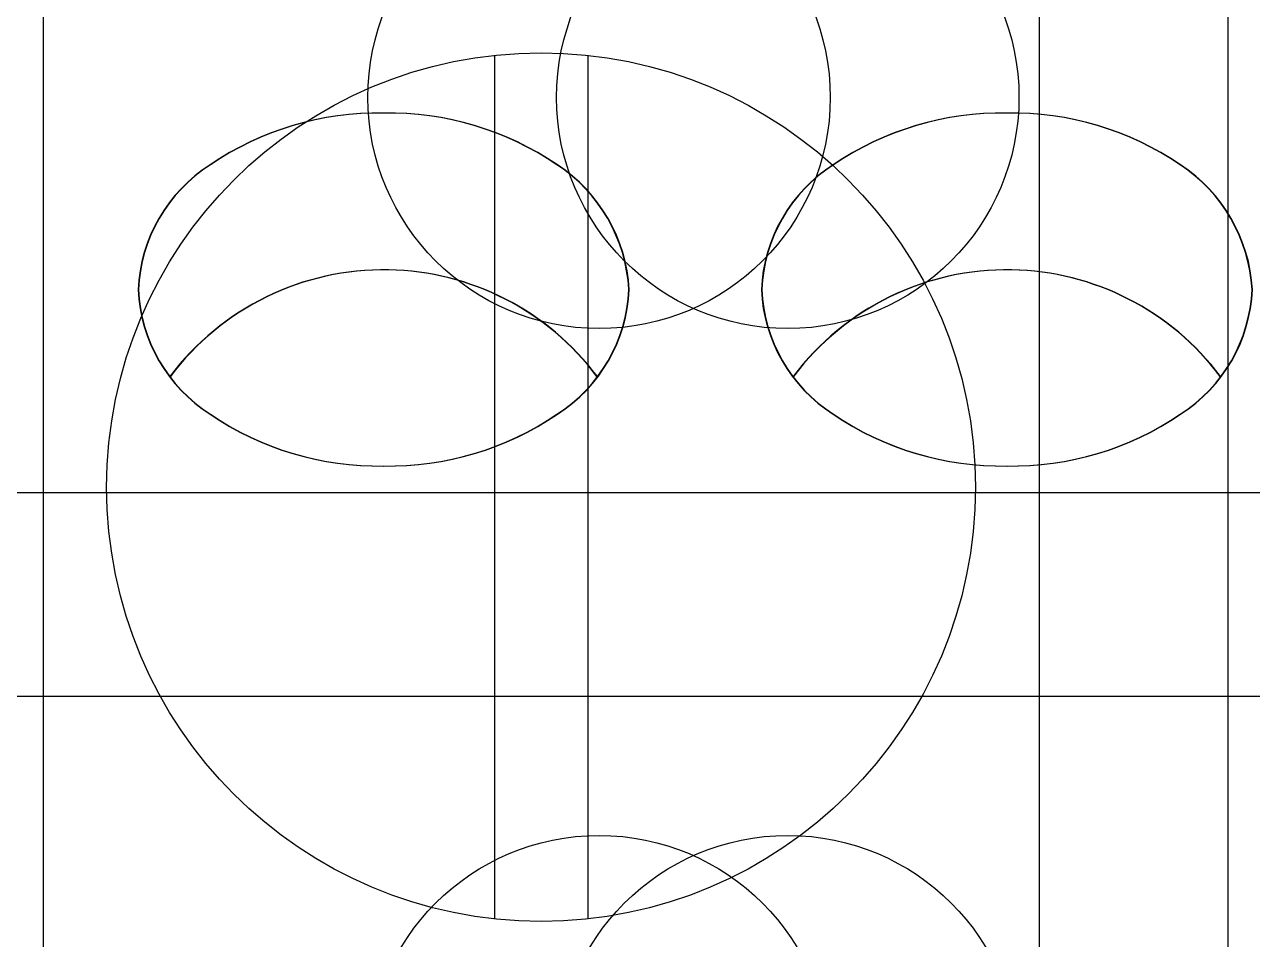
# Model space of a CAD drawing. Extents: x 1 to 47, y 1 to 35.
# Drawn here: x 40.9725 to 41.3666, y 11.9583 to 12.252 of the extents above; entities that cross this region are included whole.
import ezdxf

# ---------------------------------------------------------------- set-up
doc = ezdxf.new("R2010")
doc.units = 0
doc.header["$MEASUREMENT"] = 0
for name, color, linetype in [('6_02__9-_B-___10__RTD_INPU', 7, 'CONTINUOUS'), ('6_03__9-_1-___10__RTD_INPU', 7, 'CONTINUOUS'), ('6_04__9-_C-___10__RTD_INPU', 7, 'CONTINUOUS'), ('6_05__9-_D-___10__RTD_INPU', 7, 'CONTINUOUS'), ('6_06__9-_2A___10__RTD_INPU', 7, 'CONTINUOUS'), ('6_07__9-_2B___10__RTD_INPU', 7, 'CONTINUOUS'), ('6_08__9-_2C___10__RTD_INPU', 7, 'CONTINUOUS'), ('6_09__9-_2D___10__RTD_INPU', 7, 'CONTINUOUS'), ('6_10__9-_2G___10__RTD_INPU', 7, 'CONTINUOUS'), ('6_11__9-_3-___10__RTD_INPU', 7, 'CONTINUOUS'), ('6_12__9-_4-___10__RTD_INPU', 7, 'CONTINUOUS'), ('6_13__9-_5-___10__RTD_INPU', 7, 'CONTINUOUS'), ('6_14__9-_6-___10__RTD_INPU', 7, 'CONTINUOUS'), ('6_15__9-_70___10__RTD_INPU', 7, 'CONTINUOUS'), ('6_16__9-_L0___10__RTD_INPU', 7, 'CONTINUOUS'), ('6_17__9-_77___10__RTD_INPU', 7, 'CONTINUOUS'), ('6_18__9-_7-___10__RTD_INPU', 7, 'CONTINUOUS'), ('6_19__9-_L-___10__RTD_INPU', 7, 'CONTINUOUS'), ('7_02__B-___3__DI___4__DO__', 7, 'CONTINUOUS'), ('7_03__1-___4__DI___4__DO__', 7, 'CONTINUOUS'), ('7_04__C-___4__DI___4__DO__', 7, 'CONTINUOUS'), ('7_05__D-___4__DI___3__DO__', 7, 'CONTINUOUS'), ('7_06__2A___8__FORM_A_DO', 7, 'CONTINUOUS'), ('7_07__2B___8__FORM_B_DO', 7, 'CONTINUOUS'), ('7_08__2C___8__DO__6__FORM_', 7, 'CONTINUOUS'), ('7_09__2D___8__DO__2__FORM_', 7, 'CONTINUOUS'), ('7_10__2G___8__DO__4__FORM_', 7, 'CONTINUOUS'), ('7_11__3-___8__DI', 7, 'CONTINUOUS'), ('7_12__4-___14__DI', 7, 'CONTINUOUS'), ('7_13__5-___8__AI', 7, 'CONTINUOUS'), ('7_14__6-___4__AI____4__AO', 7, 'CONTINUOUS'), ('7_15__70___2__AVI____4__AF', 7, 'CONTINUOUS'), ('7_16__L0___2__LEA_AVI____4', 7, 'CONTINUOUS'), ('7_17__77___8__AFDI', 7, 'CONTINUOUS'), ('7_18__7-___2__AVI____7__DI', 7, 'CONTINUOUS'), ('7_19__L-___2__AVI____7__DI', 7, 'CONTINUOUS')]:
    doc.layers.add(name, color=color, linetype=linetype)

msp = doc.modelspace()

# ---------------------------------------------------------------- linework, layer by layer
at = {"layer": '6_02__9-_B-___10__RTD_INPU'}
for points in [[(41.14338, 12.20696, 0.154167), (41.0877, 12.22355, 0.154167), (41.03203, 12.20696, 0.244062), (41.00896, 12.16691, 0.244061), (41.03203, 12.12686, 0.154167), (41.0877, 12.11027, 0.154167), (41.14338, 12.12686, 0.24406), (41.16644, 12.16691, 0.236767)], [(41.34338, 12.20696, 0.154167), (41.2877, 12.22355, 0.154167), (41.23203, 12.20696, 0.244062), (41.20896, 12.16691, 0.244061), (41.23203, 12.12686, 0.154167), (41.2877, 12.11027, 0.154167), (41.34338, 12.12686, 0.24406), (41.36644, 12.16691, 0.236767)]]:
    msp.add_lwpolyline(points, format="xyb", close=True, dxfattribs=at)
for points in [[(41.15651, 12.13907, 0.005828), (41.15622, 12.139, 0.231198), (41.08928, 12.17324, 0.240907), (41.01918, 12.139, 0.001746), (41.01905, 12.13887)], [(41.35651, 12.13907, 0.005828), (41.35622, 12.139, 0.231198), (41.28928, 12.17324, 0.240907), (41.21918, 12.139, 0.001746), (41.21905, 12.13887)]]:
    msp.add_lwpolyline(points, format="xyb", dxfattribs=at)
for points in [[(39.98613, 12.10178), (41.58613, 12.10178)], [(39.98613, 12.03635), (41.58613, 12.03635)]]:
    msp.add_lwpolyline(points, dxfattribs=at)
at = {"layer": '6_03__9-_1-___10__RTD_INPU'}
for points in [[(41.14338, 12.20696, 0.154167), (41.0877, 12.22355, 0.154167), (41.03203, 12.20696, 0.244062), (41.00896, 12.16691, 0.244061), (41.03203, 12.12686, 0.154167), (41.0877, 12.11027, 0.154167), (41.14338, 12.12686, 0.24406), (41.16644, 12.16691, 0.236767)], [(41.34338, 12.20696, 0.154167), (41.2877, 12.22355, 0.154167), (41.23203, 12.20696, 0.244062), (41.20896, 12.16691, 0.244061), (41.23203, 12.12686, 0.154167), (41.2877, 12.11027, 0.154167), (41.34338, 12.12686, 0.24406), (41.36644, 12.16691, 0.236767)]]:
    msp.add_lwpolyline(points, format="xyb", close=True, dxfattribs=at)
for points in [[(41.15651, 12.13907, 0.005828), (41.15622, 12.139, 0.231198), (41.08928, 12.17324, 0.240907), (41.01918, 12.139, 0.001746), (41.01905, 12.13887)], [(41.35651, 12.13907, 0.005828), (41.35622, 12.139, 0.231198), (41.28928, 12.17324, 0.240907), (41.21918, 12.139, 0.001746), (41.21905, 12.13887)]]:
    msp.add_lwpolyline(points, format="xyb", dxfattribs=at)
for points in [[(39.98613, 12.10178), (41.58613, 12.10178)], [(39.98613, 12.03635), (41.58613, 12.03635)]]:
    msp.add_lwpolyline(points, dxfattribs=at)
at = {"layer": '6_04__9-_C-___10__RTD_INPU'}
for points in [[(41.14338, 12.20696, 0.154167), (41.0877, 12.22355, 0.154167), (41.03203, 12.20696, 0.244062), (41.00896, 12.16691, 0.244061), (41.03203, 12.12686, 0.154167), (41.0877, 12.11027, 0.154167), (41.14338, 12.12686, 0.24406), (41.16644, 12.16691, 0.236767)], [(41.34338, 12.20696, 0.154167), (41.2877, 12.22355, 0.154167), (41.23203, 12.20696, 0.244062), (41.20896, 12.16691, 0.244061), (41.23203, 12.12686, 0.154167), (41.2877, 12.11027, 0.154167), (41.34338, 12.12686, 0.24406), (41.36644, 12.16691, 0.236767)]]:
    msp.add_lwpolyline(points, format="xyb", close=True, dxfattribs=at)
for points in [[(41.15651, 12.13907, 0.005828), (41.15622, 12.139, 0.231198), (41.08928, 12.17324, 0.240907), (41.01918, 12.139, 0.001746), (41.01905, 12.13887)], [(41.35651, 12.13907, 0.005828), (41.35622, 12.139, 0.231198), (41.28928, 12.17324, 0.240907), (41.21918, 12.139, 0.001746), (41.21905, 12.13887)]]:
    msp.add_lwpolyline(points, format="xyb", dxfattribs=at)
for points in [[(39.98613, 12.10178), (41.58613, 12.10178)], [(39.98613, 12.03635), (41.58613, 12.03635)]]:
    msp.add_lwpolyline(points, dxfattribs=at)
at = {"layer": '6_05__9-_D-___10__RTD_INPU'}
for points in [[(41.14338, 12.20696, 0.154167), (41.0877, 12.22355, 0.154167), (41.03203, 12.20696, 0.244062), (41.00896, 12.16691, 0.244061), (41.03203, 12.12686, 0.154167), (41.0877, 12.11027, 0.154167), (41.14338, 12.12686, 0.24406), (41.16644, 12.16691, 0.236767)], [(41.34338, 12.20696, 0.154167), (41.2877, 12.22355, 0.154167), (41.23203, 12.20696, 0.244062), (41.20896, 12.16691, 0.244061), (41.23203, 12.12686, 0.154167), (41.2877, 12.11027, 0.154167), (41.34338, 12.12686, 0.24406), (41.36644, 12.16691, 0.236767)]]:
    msp.add_lwpolyline(points, format="xyb", close=True, dxfattribs=at)
for points in [[(41.15651, 12.13907, 0.005828), (41.15622, 12.139, 0.231198), (41.08928, 12.17324, 0.240907), (41.01918, 12.139, 0.001746), (41.01905, 12.13887)], [(41.35651, 12.13907, 0.005828), (41.35622, 12.139, 0.231198), (41.28928, 12.17324, 0.240907), (41.21918, 12.139, 0.001746), (41.21905, 12.13887)]]:
    msp.add_lwpolyline(points, format="xyb", dxfattribs=at)
for points in [[(39.98613, 12.10178), (41.58613, 12.10178)], [(39.98613, 12.03635), (41.58613, 12.03635)]]:
    msp.add_lwpolyline(points, dxfattribs=at)
at = {"layer": '6_06__9-_2A___10__RTD_INPU'}
for points in [[(41.14338, 12.20696, 0.154167), (41.0877, 12.22355, 0.154167), (41.03203, 12.20696, 0.244062), (41.00896, 12.16691, 0.244061), (41.03203, 12.12686, 0.154167), (41.0877, 12.11027, 0.154167), (41.14338, 12.12686, 0.24406), (41.16644, 12.16691, 0.236767)], [(41.34338, 12.20696, 0.154167), (41.2877, 12.22355, 0.154167), (41.23203, 12.20696, 0.244062), (41.20896, 12.16691, 0.244061), (41.23203, 12.12686, 0.154167), (41.2877, 12.11027, 0.154167), (41.34338, 12.12686, 0.24406), (41.36644, 12.16691, 0.236767)]]:
    msp.add_lwpolyline(points, format="xyb", close=True, dxfattribs=at)
for points in [[(41.15651, 12.13907, 0.005828), (41.15622, 12.139, 0.231198), (41.08928, 12.17324, 0.240907), (41.01918, 12.139, 0.001746), (41.01905, 12.13887)], [(41.35651, 12.13907, 0.005828), (41.35622, 12.139, 0.231198), (41.28928, 12.17324, 0.240907), (41.21918, 12.139, 0.001746), (41.21905, 12.13887)]]:
    msp.add_lwpolyline(points, format="xyb", dxfattribs=at)
for points in [[(39.98613, 12.10178), (41.58613, 12.10178)], [(39.98613, 12.03635), (41.58613, 12.03635)]]:
    msp.add_lwpolyline(points, dxfattribs=at)
at = {"layer": '6_07__9-_2B___10__RTD_INPU'}
for points in [[(41.14338, 12.20696, 0.154167), (41.0877, 12.22355, 0.154167), (41.03203, 12.20696, 0.244062), (41.00896, 12.16691, 0.244061), (41.03203, 12.12686, 0.154167), (41.0877, 12.11027, 0.154167), (41.14338, 12.12686, 0.24406), (41.16644, 12.16691, 0.236767)], [(41.34338, 12.20696, 0.154167), (41.2877, 12.22355, 0.154167), (41.23203, 12.20696, 0.244062), (41.20896, 12.16691, 0.244061), (41.23203, 12.12686, 0.154167), (41.2877, 12.11027, 0.154167), (41.34338, 12.12686, 0.24406), (41.36644, 12.16691, 0.236767)]]:
    msp.add_lwpolyline(points, format="xyb", close=True, dxfattribs=at)
for points in [[(41.15651, 12.13907, 0.005828), (41.15622, 12.139, 0.231198), (41.08928, 12.17324, 0.240907), (41.01918, 12.139, 0.001746), (41.01905, 12.13887)], [(41.35651, 12.13907, 0.005828), (41.35622, 12.139, 0.231198), (41.28928, 12.17324, 0.240907), (41.21918, 12.139, 0.001746), (41.21905, 12.13887)]]:
    msp.add_lwpolyline(points, format="xyb", dxfattribs=at)
for points in [[(39.98613, 12.10178), (41.58613, 12.10178)], [(39.98613, 12.03635), (41.58613, 12.03635)]]:
    msp.add_lwpolyline(points, dxfattribs=at)
at = {"layer": '6_08__9-_2C___10__RTD_INPU'}
for points in [[(41.14338, 12.20696, 0.154167), (41.0877, 12.22355, 0.154167), (41.03203, 12.20696, 0.244062), (41.00896, 12.16691, 0.244061), (41.03203, 12.12686, 0.154167), (41.0877, 12.11027, 0.154167), (41.14338, 12.12686, 0.24406), (41.16644, 12.16691, 0.236767)], [(41.34338, 12.20696, 0.154167), (41.2877, 12.22355, 0.154167), (41.23203, 12.20696, 0.244062), (41.20896, 12.16691, 0.244061), (41.23203, 12.12686, 0.154167), (41.2877, 12.11027, 0.154167), (41.34338, 12.12686, 0.24406), (41.36644, 12.16691, 0.236767)]]:
    msp.add_lwpolyline(points, format="xyb", close=True, dxfattribs=at)
for points in [[(41.15651, 12.13907, 0.005828), (41.15622, 12.139, 0.231198), (41.08928, 12.17324, 0.240907), (41.01918, 12.139, 0.001746), (41.01905, 12.13887)], [(41.35651, 12.13907, 0.005828), (41.35622, 12.139, 0.231198), (41.28928, 12.17324, 0.240907), (41.21918, 12.139, 0.001746), (41.21905, 12.13887)]]:
    msp.add_lwpolyline(points, format="xyb", dxfattribs=at)
for points in [[(39.98613, 12.10178), (41.58613, 12.10178)], [(39.98613, 12.03635), (41.58613, 12.03635)]]:
    msp.add_lwpolyline(points, dxfattribs=at)
at = {"layer": '6_09__9-_2D___10__RTD_INPU'}
for points in [[(41.14338, 12.20696, 0.154167), (41.0877, 12.22355, 0.154167), (41.03203, 12.20696, 0.244062), (41.00896, 12.16691, 0.244061), (41.03203, 12.12686, 0.154167), (41.0877, 12.11027, 0.154167), (41.14338, 12.12686, 0.24406), (41.16644, 12.16691, 0.236767)], [(41.34338, 12.20696, 0.154167), (41.2877, 12.22355, 0.154167), (41.23203, 12.20696, 0.244062), (41.20896, 12.16691, 0.244061), (41.23203, 12.12686, 0.154167), (41.2877, 12.11027, 0.154167), (41.34338, 12.12686, 0.24406), (41.36644, 12.16691, 0.236767)]]:
    msp.add_lwpolyline(points, format="xyb", close=True, dxfattribs=at)
for points in [[(41.15651, 12.13907, 0.005828), (41.15622, 12.139, 0.231198), (41.08928, 12.17324, 0.240907), (41.01918, 12.139, 0.001746), (41.01905, 12.13887)], [(41.35651, 12.13907, 0.005828), (41.35622, 12.139, 0.231198), (41.28928, 12.17324, 0.240907), (41.21918, 12.139, 0.001746), (41.21905, 12.13887)]]:
    msp.add_lwpolyline(points, format="xyb", dxfattribs=at)
for points in [[(39.98613, 12.10178), (41.58613, 12.10178)], [(39.98613, 12.03635), (41.58613, 12.03635)]]:
    msp.add_lwpolyline(points, dxfattribs=at)
at = {"layer": '6_10__9-_2G___10__RTD_INPU'}
for points in [[(41.14338, 12.20696, 0.154167), (41.0877, 12.22355, 0.154167), (41.03203, 12.20696, 0.244062), (41.00896, 12.16691, 0.244061), (41.03203, 12.12686, 0.154167), (41.0877, 12.11027, 0.154167), (41.14338, 12.12686, 0.24406), (41.16644, 12.16691, 0.236767)], [(41.34338, 12.20696, 0.154167), (41.2877, 12.22355, 0.154167), (41.23203, 12.20696, 0.244062), (41.20896, 12.16691, 0.244061), (41.23203, 12.12686, 0.154167), (41.2877, 12.11027, 0.154167), (41.34338, 12.12686, 0.24406), (41.36644, 12.16691, 0.236767)]]:
    msp.add_lwpolyline(points, format="xyb", close=True, dxfattribs=at)
for points in [[(41.15651, 12.13907, 0.005828), (41.15622, 12.139, 0.231198), (41.08928, 12.17324, 0.240907), (41.01918, 12.139, 0.001746), (41.01905, 12.13887)], [(41.35651, 12.13907, 0.005828), (41.35622, 12.139, 0.231198), (41.28928, 12.17324, 0.240907), (41.21918, 12.139, 0.001746), (41.21905, 12.13887)]]:
    msp.add_lwpolyline(points, format="xyb", dxfattribs=at)
for points in [[(39.98613, 12.10178), (41.58613, 12.10178)], [(39.98613, 12.03635), (41.58613, 12.03635)]]:
    msp.add_lwpolyline(points, dxfattribs=at)
at = {"layer": '6_11__9-_3-___10__RTD_INPU'}
for points in [[(41.14338, 12.20696, 0.154167), (41.0877, 12.22355, 0.154167), (41.03203, 12.20696, 0.244062), (41.00896, 12.16691, 0.244061), (41.03203, 12.12686, 0.154167), (41.0877, 12.11027, 0.154167), (41.14338, 12.12686, 0.24406), (41.16644, 12.16691, 0.236767)], [(41.34338, 12.20696, 0.154167), (41.2877, 12.22355, 0.154167), (41.23203, 12.20696, 0.244062), (41.20896, 12.16691, 0.244061), (41.23203, 12.12686, 0.154167), (41.2877, 12.11027, 0.154167), (41.34338, 12.12686, 0.24406), (41.36644, 12.16691, 0.236767)]]:
    msp.add_lwpolyline(points, format="xyb", close=True, dxfattribs=at)
for points in [[(41.15651, 12.13907, 0.005828), (41.15622, 12.139, 0.231198), (41.08928, 12.17324, 0.240907), (41.01918, 12.139, 0.001746), (41.01905, 12.13887)], [(41.35651, 12.13907, 0.005828), (41.35622, 12.139, 0.231198), (41.28928, 12.17324, 0.240907), (41.21918, 12.139, 0.001746), (41.21905, 12.13887)]]:
    msp.add_lwpolyline(points, format="xyb", dxfattribs=at)
for points in [[(39.98613, 12.10178), (41.58613, 12.10178)], [(39.98613, 12.03635), (41.58613, 12.03635)]]:
    msp.add_lwpolyline(points, dxfattribs=at)
at = {"layer": '6_12__9-_4-___10__RTD_INPU'}
for points in [[(41.14338, 12.20696, 0.154167), (41.0877, 12.22355, 0.154167), (41.03203, 12.20696, 0.244062), (41.00896, 12.16691, 0.244061), (41.03203, 12.12686, 0.154167), (41.0877, 12.11027, 0.154167), (41.14338, 12.12686, 0.24406), (41.16644, 12.16691, 0.236767)], [(41.34338, 12.20696, 0.154167), (41.2877, 12.22355, 0.154167), (41.23203, 12.20696, 0.244062), (41.20896, 12.16691, 0.244061), (41.23203, 12.12686, 0.154167), (41.2877, 12.11027, 0.154167), (41.34338, 12.12686, 0.24406), (41.36644, 12.16691, 0.236767)]]:
    msp.add_lwpolyline(points, format="xyb", close=True, dxfattribs=at)
for points in [[(41.15651, 12.13907, 0.005828), (41.15622, 12.139, 0.231198), (41.08928, 12.17324, 0.240907), (41.01918, 12.139, 0.001746), (41.01905, 12.13887)], [(41.35651, 12.13907, 0.005828), (41.35622, 12.139, 0.231198), (41.28928, 12.17324, 0.240907), (41.21918, 12.139, 0.001746), (41.21905, 12.13887)]]:
    msp.add_lwpolyline(points, format="xyb", dxfattribs=at)
for points in [[(39.98613, 12.10178), (41.58613, 12.10178)], [(39.98613, 12.03635), (41.58613, 12.03635)]]:
    msp.add_lwpolyline(points, dxfattribs=at)
at = {"layer": '6_13__9-_5-___10__RTD_INPU'}
for points in [[(41.14338, 12.20696, 0.154167), (41.0877, 12.22355, 0.154167), (41.03203, 12.20696, 0.244062), (41.00896, 12.16691, 0.244061), (41.03203, 12.12686, 0.154167), (41.0877, 12.11027, 0.154167), (41.14338, 12.12686, 0.24406), (41.16644, 12.16691, 0.236767)], [(41.34338, 12.20696, 0.154167), (41.2877, 12.22355, 0.154167), (41.23203, 12.20696, 0.244062), (41.20896, 12.16691, 0.244061), (41.23203, 12.12686, 0.154167), (41.2877, 12.11027, 0.154167), (41.34338, 12.12686, 0.24406), (41.36644, 12.16691, 0.236767)]]:
    msp.add_lwpolyline(points, format="xyb", close=True, dxfattribs=at)
for points in [[(41.15651, 12.13907, 0.005828), (41.15622, 12.139, 0.231198), (41.08928, 12.17324, 0.240907), (41.01918, 12.139, 0.001746), (41.01905, 12.13887)], [(41.35651, 12.13907, 0.005828), (41.35622, 12.139, 0.231198), (41.28928, 12.17324, 0.240907), (41.21918, 12.139, 0.001746), (41.21905, 12.13887)]]:
    msp.add_lwpolyline(points, format="xyb", dxfattribs=at)
for points in [[(39.98613, 12.10178), (41.58613, 12.10178)], [(39.98613, 12.03635), (41.58613, 12.03635)]]:
    msp.add_lwpolyline(points, dxfattribs=at)
at = {"layer": '6_14__9-_6-___10__RTD_INPU'}
for points in [[(41.14338, 12.20696, 0.154167), (41.0877, 12.22355, 0.154167), (41.03203, 12.20696, 0.244062), (41.00896, 12.16691, 0.244061), (41.03203, 12.12686, 0.154167), (41.0877, 12.11027, 0.154167), (41.14338, 12.12686, 0.24406), (41.16644, 12.16691, 0.236767)], [(41.34338, 12.20696, 0.154167), (41.2877, 12.22355, 0.154167), (41.23203, 12.20696, 0.244062), (41.20896, 12.16691, 0.244061), (41.23203, 12.12686, 0.154167), (41.2877, 12.11027, 0.154167), (41.34338, 12.12686, 0.24406), (41.36644, 12.16691, 0.236767)]]:
    msp.add_lwpolyline(points, format="xyb", close=True, dxfattribs=at)
for points in [[(41.15651, 12.13907, 0.005828), (41.15622, 12.139, 0.231198), (41.08928, 12.17324, 0.240907), (41.01918, 12.139, 0.001746), (41.01905, 12.13887)], [(41.35651, 12.13907, 0.005828), (41.35622, 12.139, 0.231198), (41.28928, 12.17324, 0.240907), (41.21918, 12.139, 0.001746), (41.21905, 12.13887)]]:
    msp.add_lwpolyline(points, format="xyb", dxfattribs=at)
for points in [[(39.98613, 12.10178), (41.58613, 12.10178)], [(39.98613, 12.03635), (41.58613, 12.03635)]]:
    msp.add_lwpolyline(points, dxfattribs=at)
at = {"layer": '6_15__9-_70___10__RTD_INPU'}
for points in [[(39.77661, 12.45349), (39.77661, 11.75348), (41.3588, 11.75348), (41.3588, 12.45349), (39.77661, 12.45349)], [(40.97846, 12.45349), (40.97846, 11.75348)], [(41.29807, 12.45349), (41.29807, 11.75348)], [(41.12331, 12.2421), (41.12329, 11.96488)], [(41.15323, 12.2421), (41.15323, 11.96488)]]:
    msp.add_lwpolyline(points, dxfattribs=at)
msp.add_circle((41.13827, 12.10349), 0.13941, dxfattribs=at)
at = {"layer": '6_16__9-_L0___10__RTD_INPU'}
for points in [[(39.77661, 12.45349), (39.77661, 11.75348), (41.3588, 11.75348), (41.3588, 12.45349), (39.77661, 12.45349)], [(40.97846, 12.45349), (40.97846, 11.75348)], [(41.29807, 12.45349), (41.29807, 11.75348)], [(41.12331, 12.2421), (41.12329, 11.96488)], [(41.15323, 12.2421), (41.15323, 11.96488)]]:
    msp.add_lwpolyline(points, dxfattribs=at)
msp.add_circle((41.13827, 12.10349), 0.13941, dxfattribs=at)
at = {"layer": '6_17__9-_77___10__RTD_INPU'}
for centre in [(41.15688, 12.22857), (41.15688, 11.91749)]:
    msp.add_circle(centre, 0.07419, dxfattribs=at)
at = {"layer": '6_18__9-_7-___10__RTD_INPU'}
for points in [[(39.77661, 12.45349), (39.77661, 11.75348), (41.3588, 11.75348), (41.3588, 12.45349), (39.77661, 12.45349)], [(40.97846, 12.45349), (40.97846, 11.75348)], [(41.29807, 12.45349), (41.29807, 11.75348)], [(41.12331, 12.2421), (41.12329, 11.96488)], [(41.15323, 12.2421), (41.15323, 11.96488)]]:
    msp.add_lwpolyline(points, dxfattribs=at)
msp.add_circle((41.13827, 12.10349), 0.13941, dxfattribs=at)
at = {"layer": '6_19__9-_L-___10__RTD_INPU'}
for points in [[(39.77661, 12.45349), (39.77661, 11.75348), (41.3588, 11.75348), (41.3588, 12.45349), (39.77661, 12.45349)], [(40.97846, 12.45349), (40.97846, 11.75348)], [(41.29807, 12.45349), (41.29807, 11.75348)], [(41.12331, 12.2421), (41.12329, 11.96488)], [(41.15323, 12.2421), (41.15323, 11.96488)]]:
    msp.add_lwpolyline(points, dxfattribs=at)
msp.add_circle((41.13827, 12.10349), 0.13941, dxfattribs=at)
at = {"layer": '7_02__B-___3__DI___4__DO__'}
for points in [[(41.1435, 12.20696, 0.154167), (41.08782, 12.22355, 0.154167), (41.03215, 12.20696, 0.244062), (41.00908, 12.16691, 0.244061), (41.03215, 12.12686, 0.154167), (41.08782, 12.11027, 0.154167), (41.1435, 12.12686, 0.24406), (41.16656, 12.16691, 0.236767)], [(41.3435, 12.20696, 0.154167), (41.28782, 12.22355, 0.154167), (41.23215, 12.20696, 0.244062), (41.20908, 12.16691, 0.244061), (41.23215, 12.12686, 0.154167), (41.28782, 12.11027, 0.154167), (41.3435, 12.12686, 0.24406), (41.36656, 12.16691, 0.236767)]]:
    msp.add_lwpolyline(points, format="xyb", close=True, dxfattribs=at)
for points in [[(41.15664, 12.13907, 0.005828), (41.15634, 12.139, 0.231198), (41.0894, 12.17324, 0.240907), (41.01931, 12.139, 0.001746), (41.01917, 12.13887)], [(41.35664, 12.13907, 0.005828), (41.35634, 12.139, 0.231198), (41.2894, 12.17324, 0.240907), (41.21931, 12.139, 0.001746), (41.21917, 12.13887)]]:
    msp.add_lwpolyline(points, format="xyb", dxfattribs=at)
for points in [[(39.98625, 12.10178), (41.58625, 12.10178)], [(39.98625, 12.03635), (41.58625, 12.03635)]]:
    msp.add_lwpolyline(points, dxfattribs=at)
at = {"layer": '7_03__1-___4__DI___4__DO__'}
for points in [[(41.1435, 12.20696, 0.154167), (41.08782, 12.22355, 0.154167), (41.03215, 12.20696, 0.244062), (41.00908, 12.16691, 0.244061), (41.03215, 12.12686, 0.154167), (41.08782, 12.11027, 0.154167), (41.1435, 12.12686, 0.24406), (41.16656, 12.16691, 0.236767)], [(41.3435, 12.20696, 0.154167), (41.28782, 12.22355, 0.154167), (41.23215, 12.20696, 0.244062), (41.20908, 12.16691, 0.244061), (41.23215, 12.12686, 0.154167), (41.28782, 12.11027, 0.154167), (41.3435, 12.12686, 0.24406), (41.36656, 12.16691, 0.236767)]]:
    msp.add_lwpolyline(points, format="xyb", close=True, dxfattribs=at)
for points in [[(41.15664, 12.13907, 0.005828), (41.15634, 12.139, 0.231198), (41.0894, 12.17324, 0.240907), (41.01931, 12.139, 0.001746), (41.01917, 12.13887)], [(41.35664, 12.13907, 0.005828), (41.35634, 12.139, 0.231198), (41.2894, 12.17324, 0.240907), (41.21931, 12.139, 0.001746), (41.21917, 12.13887)]]:
    msp.add_lwpolyline(points, format="xyb", dxfattribs=at)
for points in [[(39.98625, 12.10178), (41.58625, 12.10178)], [(39.98625, 12.03635), (41.58625, 12.03635)]]:
    msp.add_lwpolyline(points, dxfattribs=at)
at = {"layer": '7_04__C-___4__DI___4__DO__'}
for points in [[(41.1435, 12.20696, 0.154167), (41.08782, 12.22355, 0.154167), (41.03215, 12.20696, 0.244062), (41.00908, 12.16691, 0.244061), (41.03215, 12.12686, 0.154167), (41.08782, 12.11027, 0.154167), (41.1435, 12.12686, 0.24406), (41.16656, 12.16691, 0.236767)], [(41.3435, 12.20696, 0.154167), (41.28782, 12.22355, 0.154167), (41.23215, 12.20696, 0.244062), (41.20908, 12.16691, 0.244061), (41.23215, 12.12686, 0.154167), (41.28782, 12.11027, 0.154167), (41.3435, 12.12686, 0.24406), (41.36656, 12.16691, 0.236767)]]:
    msp.add_lwpolyline(points, format="xyb", close=True, dxfattribs=at)
for points in [[(41.15664, 12.13907, 0.005828), (41.15634, 12.139, 0.231198), (41.0894, 12.17324, 0.240907), (41.01931, 12.139, 0.001746), (41.01917, 12.13887)], [(41.35664, 12.13907, 0.005828), (41.35634, 12.139, 0.231198), (41.2894, 12.17324, 0.240907), (41.21931, 12.139, 0.001746), (41.21917, 12.13887)]]:
    msp.add_lwpolyline(points, format="xyb", dxfattribs=at)
for points in [[(39.98625, 12.10178), (41.58625, 12.10178)], [(39.98625, 12.03635), (41.58625, 12.03635)]]:
    msp.add_lwpolyline(points, dxfattribs=at)
at = {"layer": '7_05__D-___4__DI___3__DO__'}
for points in [[(41.1435, 12.20696, 0.154167), (41.08782, 12.22355, 0.154167), (41.03215, 12.20696, 0.244062), (41.00908, 12.16691, 0.244061), (41.03215, 12.12686, 0.154167), (41.08782, 12.11027, 0.154167), (41.1435, 12.12686, 0.24406), (41.16656, 12.16691, 0.236767)], [(41.3435, 12.20696, 0.154167), (41.28782, 12.22355, 0.154167), (41.23215, 12.20696, 0.244062), (41.20908, 12.16691, 0.244061), (41.23215, 12.12686, 0.154167), (41.28782, 12.11027, 0.154167), (41.3435, 12.12686, 0.24406), (41.36656, 12.16691, 0.236767)]]:
    msp.add_lwpolyline(points, format="xyb", close=True, dxfattribs=at)
for points in [[(41.15664, 12.13907, 0.005828), (41.15634, 12.139, 0.231198), (41.0894, 12.17324, 0.240907), (41.01931, 12.139, 0.001746), (41.01917, 12.13887)], [(41.35664, 12.13907, 0.005828), (41.35634, 12.139, 0.231198), (41.2894, 12.17324, 0.240907), (41.21931, 12.139, 0.001746), (41.21917, 12.13887)]]:
    msp.add_lwpolyline(points, format="xyb", dxfattribs=at)
for points in [[(39.98625, 12.10178), (41.58625, 12.10178)], [(39.98625, 12.03635), (41.58625, 12.03635)]]:
    msp.add_lwpolyline(points, dxfattribs=at)
at = {"layer": '7_06__2A___8__FORM_A_DO'}
for points in [[(41.1435, 12.20696, 0.154167), (41.08782, 12.22355, 0.154167), (41.03215, 12.20696, 0.244062), (41.00908, 12.16691, 0.244061), (41.03215, 12.12686, 0.154167), (41.08782, 12.11027, 0.154167), (41.1435, 12.12686, 0.24406), (41.16656, 12.16691, 0.236767)], [(41.3435, 12.20696, 0.154167), (41.28782, 12.22355, 0.154167), (41.23215, 12.20696, 0.244062), (41.20908, 12.16691, 0.244061), (41.23215, 12.12686, 0.154167), (41.28782, 12.11027, 0.154167), (41.3435, 12.12686, 0.24406), (41.36656, 12.16691, 0.236767)]]:
    msp.add_lwpolyline(points, format="xyb", close=True, dxfattribs=at)
for points in [[(41.15664, 12.13907, 0.005828), (41.15634, 12.139, 0.231198), (41.0894, 12.17324, 0.240907), (41.01931, 12.139, 0.001746), (41.01917, 12.13887)], [(41.35664, 12.13907, 0.005828), (41.35634, 12.139, 0.231198), (41.2894, 12.17324, 0.240907), (41.21931, 12.139, 0.001746), (41.21917, 12.13887)]]:
    msp.add_lwpolyline(points, format="xyb", dxfattribs=at)
for points in [[(39.98625, 12.10178), (41.58625, 12.10178)], [(39.98625, 12.03635), (41.58625, 12.03635)]]:
    msp.add_lwpolyline(points, dxfattribs=at)
at = {"layer": '7_07__2B___8__FORM_B_DO'}
for points in [[(41.1435, 12.20696, 0.154167), (41.08782, 12.22355, 0.154167), (41.03215, 12.20696, 0.244062), (41.00908, 12.16691, 0.244061), (41.03215, 12.12686, 0.154167), (41.08782, 12.11027, 0.154167), (41.1435, 12.12686, 0.24406), (41.16656, 12.16691, 0.236767)], [(41.3435, 12.20696, 0.154167), (41.28782, 12.22355, 0.154167), (41.23215, 12.20696, 0.244062), (41.20908, 12.16691, 0.244061), (41.23215, 12.12686, 0.154167), (41.28782, 12.11027, 0.154167), (41.3435, 12.12686, 0.24406), (41.36656, 12.16691, 0.236767)]]:
    msp.add_lwpolyline(points, format="xyb", close=True, dxfattribs=at)
for points in [[(41.15664, 12.13907, 0.005828), (41.15634, 12.139, 0.231198), (41.0894, 12.17324, 0.240907), (41.01931, 12.139, 0.001746), (41.01917, 12.13887)], [(41.35664, 12.13907, 0.005828), (41.35634, 12.139, 0.231198), (41.2894, 12.17324, 0.240907), (41.21931, 12.139, 0.001746), (41.21917, 12.13887)]]:
    msp.add_lwpolyline(points, format="xyb", dxfattribs=at)
for points in [[(39.98625, 12.10178), (41.58625, 12.10178)], [(39.98625, 12.03635), (41.58625, 12.03635)]]:
    msp.add_lwpolyline(points, dxfattribs=at)
at = {"layer": '7_08__2C___8__DO__6__FORM_'}
for points in [[(41.1435, 12.20696, 0.154167), (41.08782, 12.22355, 0.154167), (41.03215, 12.20696, 0.244062), (41.00908, 12.16691, 0.244061), (41.03215, 12.12686, 0.154167), (41.08782, 12.11027, 0.154167), (41.1435, 12.12686, 0.24406), (41.16656, 12.16691, 0.236767)], [(41.3435, 12.20696, 0.154167), (41.28782, 12.22355, 0.154167), (41.23215, 12.20696, 0.244062), (41.20908, 12.16691, 0.244061), (41.23215, 12.12686, 0.154167), (41.28782, 12.11027, 0.154167), (41.3435, 12.12686, 0.24406), (41.36656, 12.16691, 0.236767)]]:
    msp.add_lwpolyline(points, format="xyb", close=True, dxfattribs=at)
for points in [[(41.15664, 12.13907, 0.005828), (41.15634, 12.139, 0.231198), (41.0894, 12.17324, 0.240907), (41.01931, 12.139, 0.001746), (41.01917, 12.13887)], [(41.35664, 12.13907, 0.005828), (41.35634, 12.139, 0.231198), (41.2894, 12.17324, 0.240907), (41.21931, 12.139, 0.001746), (41.21917, 12.13887)]]:
    msp.add_lwpolyline(points, format="xyb", dxfattribs=at)
for points in [[(39.98625, 12.10178), (41.58625, 12.10178)], [(39.98625, 12.03635), (41.58625, 12.03635)]]:
    msp.add_lwpolyline(points, dxfattribs=at)
at = {"layer": '7_09__2D___8__DO__2__FORM_'}
for points in [[(41.1435, 12.20696, 0.154167), (41.08782, 12.22355, 0.154167), (41.03215, 12.20696, 0.244062), (41.00908, 12.16691, 0.244061), (41.03215, 12.12686, 0.154167), (41.08782, 12.11027, 0.154167), (41.1435, 12.12686, 0.24406), (41.16656, 12.16691, 0.236767)], [(41.3435, 12.20696, 0.154167), (41.28782, 12.22355, 0.154167), (41.23215, 12.20696, 0.244062), (41.20908, 12.16691, 0.244061), (41.23215, 12.12686, 0.154167), (41.28782, 12.11027, 0.154167), (41.3435, 12.12686, 0.24406), (41.36656, 12.16691, 0.236767)]]:
    msp.add_lwpolyline(points, format="xyb", close=True, dxfattribs=at)
for points in [[(41.15664, 12.13907, 0.005828), (41.15634, 12.139, 0.231198), (41.0894, 12.17324, 0.240907), (41.01931, 12.139, 0.001746), (41.01917, 12.13887)], [(41.35664, 12.13907, 0.005828), (41.35634, 12.139, 0.231198), (41.2894, 12.17324, 0.240907), (41.21931, 12.139, 0.001746), (41.21917, 12.13887)]]:
    msp.add_lwpolyline(points, format="xyb", dxfattribs=at)
for points in [[(39.98625, 12.10178), (41.58625, 12.10178)], [(39.98625, 12.03635), (41.58625, 12.03635)]]:
    msp.add_lwpolyline(points, dxfattribs=at)
at = {"layer": '7_10__2G___8__DO__4__FORM_'}
for points in [[(41.1435, 12.20696, 0.154167), (41.08782, 12.22355, 0.154167), (41.03215, 12.20696, 0.244062), (41.00908, 12.16691, 0.244061), (41.03215, 12.12686, 0.154167), (41.08782, 12.11027, 0.154167), (41.1435, 12.12686, 0.24406), (41.16656, 12.16691, 0.236767)], [(41.3435, 12.20696, 0.154167), (41.28782, 12.22355, 0.154167), (41.23215, 12.20696, 0.244062), (41.20908, 12.16691, 0.244061), (41.23215, 12.12686, 0.154167), (41.28782, 12.11027, 0.154167), (41.3435, 12.12686, 0.24406), (41.36656, 12.16691, 0.236767)]]:
    msp.add_lwpolyline(points, format="xyb", close=True, dxfattribs=at)
for points in [[(41.15664, 12.13907, 0.005828), (41.15634, 12.139, 0.231198), (41.0894, 12.17324, 0.240907), (41.01931, 12.139, 0.001746), (41.01917, 12.13887)], [(41.35664, 12.13907, 0.005828), (41.35634, 12.139, 0.231198), (41.2894, 12.17324, 0.240907), (41.21931, 12.139, 0.001746), (41.21917, 12.13887)]]:
    msp.add_lwpolyline(points, format="xyb", dxfattribs=at)
for points in [[(39.98625, 12.10178), (41.58625, 12.10178)], [(39.98625, 12.03635), (41.58625, 12.03635)]]:
    msp.add_lwpolyline(points, dxfattribs=at)
at = {"layer": '7_11__3-___8__DI'}
for points in [[(41.1435, 12.20696, 0.154167), (41.08782, 12.22355, 0.154167), (41.03215, 12.20696, 0.244062), (41.00908, 12.16691, 0.244061), (41.03215, 12.12686, 0.154167), (41.08782, 12.11027, 0.154167), (41.1435, 12.12686, 0.24406), (41.16656, 12.16691, 0.236767)], [(41.3435, 12.20696, 0.154167), (41.28782, 12.22355, 0.154167), (41.23215, 12.20696, 0.244062), (41.20908, 12.16691, 0.244061), (41.23215, 12.12686, 0.154167), (41.28782, 12.11027, 0.154167), (41.3435, 12.12686, 0.24406), (41.36656, 12.16691, 0.236767)]]:
    msp.add_lwpolyline(points, format="xyb", close=True, dxfattribs=at)
for points in [[(41.15664, 12.13907, 0.005828), (41.15634, 12.139, 0.231198), (41.0894, 12.17324, 0.240907), (41.01931, 12.139, 0.001746), (41.01917, 12.13887)], [(41.35664, 12.13907, 0.005828), (41.35634, 12.139, 0.231198), (41.2894, 12.17324, 0.240907), (41.21931, 12.139, 0.001746), (41.21917, 12.13887)]]:
    msp.add_lwpolyline(points, format="xyb", dxfattribs=at)
for points in [[(39.98625, 12.10178), (41.58625, 12.10178)], [(39.98625, 12.03635), (41.58625, 12.03635)]]:
    msp.add_lwpolyline(points, dxfattribs=at)
at = {"layer": '7_12__4-___14__DI'}
for points in [[(41.1435, 12.20696, 0.154167), (41.08782, 12.22355, 0.154167), (41.03215, 12.20696, 0.244062), (41.00908, 12.16691, 0.244061), (41.03215, 12.12686, 0.154167), (41.08782, 12.11027, 0.154167), (41.1435, 12.12686, 0.24406), (41.16656, 12.16691, 0.236767)], [(41.3435, 12.20696, 0.154167), (41.28782, 12.22355, 0.154167), (41.23215, 12.20696, 0.244062), (41.20908, 12.16691, 0.244061), (41.23215, 12.12686, 0.154167), (41.28782, 12.11027, 0.154167), (41.3435, 12.12686, 0.24406), (41.36656, 12.16691, 0.236767)]]:
    msp.add_lwpolyline(points, format="xyb", close=True, dxfattribs=at)
for points in [[(41.15664, 12.13907, 0.005828), (41.15634, 12.139, 0.231198), (41.0894, 12.17324, 0.240907), (41.01931, 12.139, 0.001746), (41.01917, 12.13887)], [(41.35664, 12.13907, 0.005828), (41.35634, 12.139, 0.231198), (41.2894, 12.17324, 0.240907), (41.21931, 12.139, 0.001746), (41.21917, 12.13887)]]:
    msp.add_lwpolyline(points, format="xyb", dxfattribs=at)
for points in [[(39.98625, 12.10178), (41.58625, 12.10178)], [(39.98625, 12.03635), (41.58625, 12.03635)]]:
    msp.add_lwpolyline(points, dxfattribs=at)
at = {"layer": '7_13__5-___8__AI'}
for points in [[(41.1435, 12.20696, 0.154167), (41.08782, 12.22355, 0.154167), (41.03215, 12.20696, 0.244062), (41.00908, 12.16691, 0.244061), (41.03215, 12.12686, 0.154167), (41.08782, 12.11027, 0.154167), (41.1435, 12.12686, 0.24406), (41.16656, 12.16691, 0.236767)], [(41.3435, 12.20696, 0.154167), (41.28782, 12.22355, 0.154167), (41.23215, 12.20696, 0.244062), (41.20908, 12.16691, 0.244061), (41.23215, 12.12686, 0.154167), (41.28782, 12.11027, 0.154167), (41.3435, 12.12686, 0.24406), (41.36656, 12.16691, 0.236767)]]:
    msp.add_lwpolyline(points, format="xyb", close=True, dxfattribs=at)
for points in [[(41.15664, 12.13907, 0.005828), (41.15634, 12.139, 0.231198), (41.0894, 12.17324, 0.240907), (41.01931, 12.139, 0.001746), (41.01917, 12.13887)], [(41.35664, 12.13907, 0.005828), (41.35634, 12.139, 0.231198), (41.2894, 12.17324, 0.240907), (41.21931, 12.139, 0.001746), (41.21917, 12.13887)]]:
    msp.add_lwpolyline(points, format="xyb", dxfattribs=at)
for points in [[(39.98625, 12.10178), (41.58625, 12.10178)], [(39.98625, 12.03635), (41.58625, 12.03635)]]:
    msp.add_lwpolyline(points, dxfattribs=at)
at = {"layer": '7_14__6-___4__AI____4__AO'}
for points in [[(41.1435, 12.20696, 0.154167), (41.08782, 12.22355, 0.154167), (41.03215, 12.20696, 0.244062), (41.00908, 12.16691, 0.244061), (41.03215, 12.12686, 0.154167), (41.08782, 12.11027, 0.154167), (41.1435, 12.12686, 0.24406), (41.16656, 12.16691, 0.236767)], [(41.3435, 12.20696, 0.154167), (41.28782, 12.22355, 0.154167), (41.23215, 12.20696, 0.244062), (41.20908, 12.16691, 0.244061), (41.23215, 12.12686, 0.154167), (41.28782, 12.11027, 0.154167), (41.3435, 12.12686, 0.24406), (41.36656, 12.16691, 0.236767)]]:
    msp.add_lwpolyline(points, format="xyb", close=True, dxfattribs=at)
for points in [[(41.15664, 12.13907, 0.005828), (41.15634, 12.139, 0.231198), (41.0894, 12.17324, 0.240907), (41.01931, 12.139, 0.001746), (41.01917, 12.13887)], [(41.35664, 12.13907, 0.005828), (41.35634, 12.139, 0.231198), (41.2894, 12.17324, 0.240907), (41.21931, 12.139, 0.001746), (41.21917, 12.13887)]]:
    msp.add_lwpolyline(points, format="xyb", dxfattribs=at)
for points in [[(39.98625, 12.10178), (41.58625, 12.10178)], [(39.98625, 12.03635), (41.58625, 12.03635)]]:
    msp.add_lwpolyline(points, dxfattribs=at)
at = {"layer": '7_15__70___2__AVI____4__AF'}
for points in [[(39.77661, 12.45349), (39.77661, 11.75348), (41.3588, 11.75348), (41.3588, 12.45349), (39.77661, 12.45349)], [(40.97846, 12.45349), (40.97846, 11.75348)], [(41.29807, 12.45349), (41.29807, 11.75348)], [(41.12331, 12.2421), (41.12329, 11.96488)], [(41.15323, 12.2421), (41.15323, 11.96488)]]:
    msp.add_lwpolyline(points, dxfattribs=at)
msp.add_circle((41.13827, 12.10349), 0.13941, dxfattribs=at)
at = {"layer": '7_16__L0___2__LEA_AVI____4'}
for points in [[(39.77661, 12.45349), (39.77661, 11.75348), (41.3588, 11.75348), (41.3588, 12.45349), (39.77661, 12.45349)], [(40.97846, 12.45349), (40.97846, 11.75348)], [(41.29807, 12.45349), (41.29807, 11.75348)], [(41.12331, 12.2421), (41.12329, 11.96488)], [(41.15323, 12.2421), (41.15323, 11.96488)]]:
    msp.add_lwpolyline(points, dxfattribs=at)
msp.add_circle((41.13827, 12.10349), 0.13941, dxfattribs=at)
at = {"layer": '7_17__77___8__AFDI'}
for centre in [(41.21745, 12.22857), (41.21745, 11.91749)]:
    msp.add_circle(centre, 0.07419, dxfattribs=at)
at = {"layer": '7_18__7-___2__AVI____7__DI'}
for points in [[(39.77661, 12.45349), (39.77661, 11.75348), (41.3588, 11.75348), (41.3588, 12.45349), (39.77661, 12.45349)], [(40.97846, 12.45349), (40.97846, 11.75348)], [(41.29807, 12.45349), (41.29807, 11.75348)], [(41.12331, 12.2421), (41.12329, 11.96488)], [(41.15323, 12.2421), (41.15323, 11.96488)]]:
    msp.add_lwpolyline(points, dxfattribs=at)
msp.add_circle((41.13827, 12.10349), 0.13941, dxfattribs=at)
at = {"layer": '7_19__L-___2__AVI____7__DI'}
for points in [[(39.77661, 12.45349), (39.77661, 11.75348), (41.3588, 11.75348), (41.3588, 12.45349), (39.77661, 12.45349)], [(40.97846, 12.45349), (40.97846, 11.75348)], [(41.29807, 12.45349), (41.29807, 11.75348)], [(41.12331, 12.2421), (41.12329, 11.96488)], [(41.15323, 12.2421), (41.15323, 11.96488)]]:
    msp.add_lwpolyline(points, dxfattribs=at)
msp.add_circle((41.13827, 12.10349), 0.13941, dxfattribs=at)

doc.saveas('drawing.dxf')
